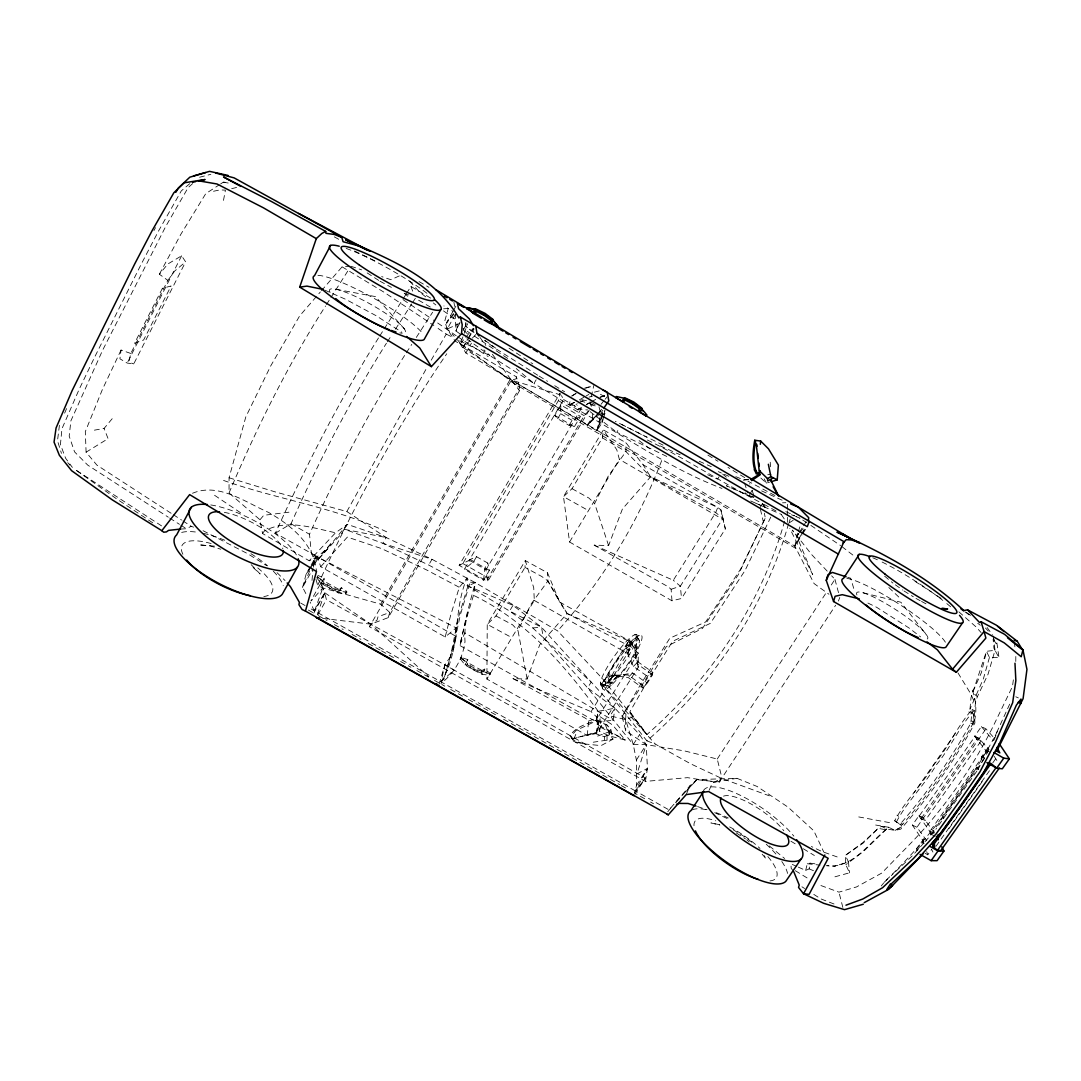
<?xml version="1.0" encoding="UTF-8"?>
<svg xmlns="http://www.w3.org/2000/svg" width="1081" height="1081" viewBox="0 0 1081 1081"><rect width="100%" height="100%" fill="white"/><g stroke="black" fill="none" stroke-linecap="round" stroke-linejoin="round"><path stroke-width="0.75" stroke-dasharray="5 3.75" d="M784.617 521.245C761.119 604.022 711.514 677.976 647.006 734.472L602.901 679.138L557.661 630.899L475.343 582.659L431.995 559.296L386.201 537.541L347.352 524.38C335.88 537.311 325.705 554.121 309.22 560.796L262.548 533.514L259.981 519.785L229.05 492.936L229.064 477.788L245.792 416.955L270.75 365.864L299.667 315.882L320.341 291.992M638.263 667.193L635.871 658.261L635.912 645.452L633.007 642.857L559.607 602.049L547.905 580.97L541.689 576.457L524.988 567.39L525.312 560.593L547.527 572.795L559.607 602.049L567.12 613.522L631.439 647.154L638.236 653.248L638.263 667.193L596.577 733.404L587.307 735.566L486.896 679.044L487.247 624.332L525.312 560.593L533.73 587.753L534.298 600.441L486.896 679.044M652.654 672.274L652.573 674.814L647.195 683.327L632.615 672.95L617.319 675.774L614.143 675.476L604.549 684.827L601.32 684.624L608.238 674.841L628.129 677.49L642.763 687.908L642.776 685.422L648.181 676.868L652.654 672.274L637.952 661.869L634.574 648.789L638.398 639.02L636.074 636.655L625.899 646.6L628.25 652.951L627.48 653.627L633.452 666.409L648.181 676.868M465.803 322.327L465.749 326.719L473.856 332.651M465.979 323.435L465.952 326.367L474.059 332.299M460.02 333.921L455.952 330.975L455.263 314.314M557.661 418.739L560.647 413.685L560.836 404.983L580.483 416.401L574.349 426.779L569.119 425.401L557.661 418.739L554.729 415.388L560.836 404.983M644.695 798.751L634.439 792.981L636.574 785.319L636.385 760.038L633.25 744.525L625.629 719.527L626.291 708.987L639.925 685.516L669.815 638.222L705.677 621.926L740.809 568.782L765.307 517.988L764.362 513.164M894.69 820.763L899.649 824.046L901 823.154C927.633 792.454 951.199 758.74 970.792 723.135L972.211 709.447L974.116 710.487L972.643 724.148C952.996 759.821 929.363 793.589 902.676 824.344L901.324 825.235L894.69 820.763C905.338 800.535 922.769 784.09 934.322 764.145C948.456 747.106 957.685 725.702 972.211 709.447M596.577 733.404L597.631 717.906L638.236 653.248L635.912 645.452M322.908 618.386L370.864 624.169L388.255 617.616L519.515 390.7L519.758 387.593L516.353 376.81L455.06 341.055L447.196 329.029L444.764 321.165L448.223 308.477L443.913 305.937M587.307 735.566L588.523 721.068L585.726 718.392L513.056 678.625L527.123 679.03L539.757 644.708L567.12 613.522L547.905 580.97L547.527 572.795M312.017 580.416L313.004 568.755L302.626 587.294L307.153 596.158M313.26 565.674L314.193 554.904L275.371 533.163C305.991 465.965 339.542 399.929 378.863 337.367M834.924 876.813L849.49 872.813L845.828 864.692L845.301 855.422L862.868 842.558L878.191 828.343L881.583 826.37L886.65 828.938L895.014 830.424L900.743 829.141C929.282 796.738 954.334 760.943 974.913 722.986L974.535 716.46L969.995 709.177L971.022 697.623L986.467 651.303L995.006 650.316L998.979 657.653L989.439 657.451L986.467 651.303L981.413 672.571L972.643 692.299L977.332 696.745L975.427 702.866L973.549 724.311C977.319 712.474 976.386 698.704 971.103 687.408M434.494 680.395L440.372 683.678L444.453 677.017L450.264 656.978L444.845 664.869L441.197 681.516C461.209 650.789 452.453 611.049 467.033 578.051L470.181 582.119L475.343 582.659L473.478 595.32L465.438 622.088L459.83 645.506L596.05 721.662L598.252 711.312C564.539 665.045 525.974 620.629 473.478 595.32M516.353 376.81L516.164 378.863L511.421 380.12L369.459 626.75L645.411 781.401L687.543 777.658L718.838 782.658L835.654 605.252M483.545 580.213L484.95 567.89L487.788 563.093L476.545 556.688L470.127 559.472L464.357 569.295L483.545 580.213L489.355 570.417L487.788 563.093M585.875 509.137L563.498 496.652L572.038 488.693L602.414 437.886L603.36 429.9L625.913 442.697L643.073 464.735L650.6 476.802L715.676 512.597L722.986 518.312L725.351 528.893L681.53 598.482L671.977 600.779L569.552 542.013L563.498 496.652L603.36 429.9L616.765 449.75L619.386 459.371L723.027 519.529L725.351 528.893M59.414 425.306L57.496 440.764L61.455 453.371M458.074 618.589L456.114 627.885L456.223 636.493L450.588 655.91L458.074 618.589L467.924 585.956L475.343 582.659C470.167 601.833 463.708 621.318 465.006 641.438C462.884 658.478 454.479 673.058 440.886 683.516M130.787 353.46L121.058 350.041L119.923 358.811L127.193 363.067L133.747 363.892L185.635 261.859L181.622 255.792L167.893 263.967L159.366 274.223L167.852 280.398L130.787 353.46L129.193 360.73L130.166 362.635L133.747 363.892M1013.356 679.841L1012.478 686.516L992.48 727.689C971.805 768.74 944.47 807.966 912.783 841.153L881.704 873.11L856.53 886.933L838.951 892.149L817.506 884.299M1015.775 661.477L1015.829 654.883M588.226 411.185L584.186 415.672L488.099 577.876L487.612 581.551L459.168 565.377L560.093 393.092L558.364 400.646L462.871 563.525L459.168 565.377L469.208 560.269L563.579 399.511L561.485 395.66M645.411 781.401L647.451 768.402L646.235 744.647L639.587 734.594L614.913 708.19L598.252 711.312L596.036 721.649L613.184 720.392L614.913 708.19L541.5 627.223L512.975 605.374L467.924 585.956L428.671 565.025L382.904 543.324L344.082 529.068M981.251 759.348L981.71 756.524L988.75 746.539L988.331 749.282L981.251 759.348L984.048 760.956M798.305 867.124L805.669 870.421L809.142 868.867L810.142 863.165L817.817 864.192M308.382 610.049L313.774 613.116L322.814 587.942L317.733 577.308M452.98 651.884L456.223 636.493L314.193 554.904M455.06 639.466L460.384 614.684L470.181 582.119M467.37 612.373L459.83 645.506L464.762 632.777L613.184 720.392M598.05 724.797L599.941 716.608L612.589 725L625.291 740.066L608.698 735.742L599.442 731.161L598.05 724.797L625.291 740.066L600.441 727.202L599.941 716.608M603.536 416.415L602.09 422.712L596.847 430.751L465.884 352.987L457.682 339.893L463.168 347.569L511.421 380.12L794.792 546.054L814.074 583.564L828.951 594.253M603.901 414.847L605.725 406.983M591.185 396.768L593.834 385.444M628.25 652.951L630.507 643.317L629.601 639.357L601.32 684.624M600.117 417.144L596.847 430.751L604.347 410.929M805.669 870.421L807.291 863.746L810.142 863.165M313.382 567.187L316.057 556.256L456.114 627.885L445.21 636.966L320.719 566.741L317.53 557.228L311.396 553.702L309.504 534.271C337.286 472.167 368.932 411.672 405.402 354.203M445.21 636.966L450.709 615.075L459.317 587.321L467.033 578.051L467.924 585.956L509.57 611.035L541.5 627.223L543.392 637.844L587.605 687.854L633.25 744.525L646.235 744.647L684.449 750.903L717.243 759.024L721.662 776.915L718.838 782.658M599.442 731.161L600.441 727.202M223.483 200.404L225.429 190.134L220.011 189.905L212.768 191.405M923.66 838.951L922.769 842.342L915.918 852.058L916.864 848.599L923.66 838.951L926.39 840.505M596.996 720.149L607.184 725.148L610.873 729.378L612.941 739.228L601.077 745.62L583.105 743.809L574.065 741.647L570.011 735.81C575.687 726.554 587.524 723.554 596.996 720.149L598.901 724.175L596.861 731.702L594.388 733.215L573.214 738.634L596.523 732.188L598.455 725.054L596.658 721.23L595.509 721.284L575.97 730.499L571.187 736.053L572.579 738.472M608.698 735.742L609.63 732.445M989.439 657.451L983.426 678.665L969.995 709.177M388.255 617.616L389.755 612.441L452.885 501.949L519.758 387.593L460.425 343.717L467.762 323.611M444.453 677.017L456.223 636.493M993.358 636.114L995.006 650.316L988.034 674.274L977.332 696.745M627.48 653.627L630.507 643.317L627.926 640.952M439.156 684.151L444.845 664.869L454.155 670.098L441.197 681.516M603.049 419.59L602.09 422.712L601.644 419.577M603.522 418.023L605.441 411.78M600.644 418.59L596.847 430.751L604.184 410.78M601.131 417.063L603.022 410.983M626.291 708.987L622.115 716.554L625.723 730.878L646.235 744.647L636.966 773.901L647.451 768.402L635.331 790.887L669.031 809.912L689.975 785.711L696.907 779.631L736.891 778.293L757.105 786.468L788.076 807.169L813.858 830.87L823.79 852.031M569.984 401.794L569.011 404.767C620.008 432.886 667.207 467.573 721.986 488.436M797.819 533.149L794.792 546.054L801.926 534.973M798.332 531.609L800.359 525.434M317.355 614.481L324.786 592.78L320.895 583.01L310.99 600.604M617.873 675.422L610.819 683.043L607.063 683.03L609.346 676.557L608.238 674.841M788.59 523.636C764.645 608.427 713.028 683.287 646.911 740.877L599.969 681.895L655.127 744.012L690.61 763.794L721.54 778.361L769.321 795.819M789.144 522.082L790.252 518.961M457.209 327.557L455.952 330.975L459.979 322.611L457.209 327.557L456.939 320.179M671.977 600.779L671.125 589.267L668.126 586.74L594.199 545.148L608.603 545.581L622.426 508.962L650.6 476.802L717.757 507.448L720.878 509.881L722.986 518.312L680.354 586.186L681.53 598.482M838.424 601.05L839.788 597.455M896.419 821.979C906.878 801.616 924.539 785.238 936.051 765.226C950.28 748.228 959.388 726.567 974.116 710.487M575.795 734.364L573.484 740.039L574.065 741.647M622.115 716.554L666.369 646.587L702.515 628.385L738.337 574.673L765.307 517.988M607.063 683.03L608.671 681.827C616.548 666.153 626.142 650.857 636.79 636.912M686.205 794.603L689.975 785.711M652.573 674.814L637.952 664.45L634.223 648.816L638.398 639.02L636.074 636.655M64.63 413.145L66.576 408.591M481.113 672.328L481.91 670.49L484.842 669.044L490.544 673.801L489.112 675.112L482.085 674.382L473.37 669.882L465.019 664.923L460.682 659.329L460.965 657.397L467.816 659.599L467.262 664.639L473.91 668.963L481.113 672.328L483.707 671.652L490.544 673.801M709.217 790.157L712.23 783.212L721.203 778.577M661.694 460.56C637.682 523.218 602.455 580.943 557.661 630.899M993.966 740.147L997.25 732.648M229.05 492.936C256.494 428.346 287.695 365.135 325.557 305.977M1009.681 704.163L995.155 735.877L998.858 728.324M275.371 533.163L291.019 523.812C318.638 461.546 350.122 400.875 386.43 343.218M369.459 626.75L370.864 624.169L376.931 620.291L378.012 616.792L389.755 612.441L380.769 604.198L322.814 587.942L317.679 585.375C354.203 504.786 396.957 426.941 446.75 353.771M770.78 517.11L745.066 570.457L710.339 623.359L672.558 641.357L645.668 684.422L629.926 711.703L632.966 716.892L647.006 734.472L629.926 711.703M121.058 350.041L102.465 389.322L85.318 431.616L86.088 452.182L96.912 465.127L171.92 513.786M527.123 679.03L517.988 630.561L531.082 604.103L547.905 580.97M608.603 545.581L594.631 503.543L608.292 476.045L625.967 451.615L625.913 442.697M181.622 255.792L127.193 363.067M625.899 646.6L629.601 639.357M159.366 274.223L180.716 234.509L205.768 193.634L219.24 184.851M321.003 583.321L324.192 578.173L318.057 575.497L317.557 576.443C325.3 584.497 335.299 590.172 346.271 592.374L345.407 593.658L338.272 592.901L321.003 583.321L316.638 577.686M322.692 580.997L324.192 578.173L324.489 581.429L323.314 583.064L337.326 590.834L339.785 590.064L341.407 587.726L346.785 591.429L346.42 593.334M153.921 230.645L155.502 227.672M338.272 592.901L339.785 590.064L346.933 592.388M339.907 590.537L341.407 587.726L337.326 590.834M345.407 593.658L345.906 592.712M346.271 592.374L346.785 591.429M313.774 613.116L324.786 592.78L322.814 587.942L311.22 600.887M475.829 334.542L463.168 347.569L467.141 340.231M467.924 338.758L473.478 328.489M229.064 477.788L275.128 491.882L346.852 511.529L427.036 367.405M977.765 769.807L990.115 747.214M310.301 566.552L306.193 573.903L302.626 587.294L316.057 556.256L311.125 565.079M452.817 311.639L446.656 322.665L447.196 329.029L454.182 336.272M453.588 310.261L455.898 306.126M455.317 314.503L447.196 329.029L459.06 323.665M341.501 533.663L347.352 524.38L335.569 532.757L309.22 560.796M463.168 330.137L467.1 323.165M317.855 614.832L326.394 599.725L324.786 592.78L314.206 610.711L308.815 607.657M465.884 352.987L471.438 343.177M801.062 534.96L794.792 546.054L805.034 528.636M801.845 533.568L804.98 528.028M346.852 511.529L386.201 537.541L382.904 543.324L431.995 559.296L428.671 565.025M994.452 737.377C965.09 789.995 929.092 839.275 885.38 880.961L881.204 885.961M509.719 380.188L380.769 604.198M431.211 360.162L446.237 334.11L435.224 326.448M536.135 379.809L534.014 383.485L569.011 404.767L574.349 405.443L577.281 403.781M460.682 659.329L460.965 657.397M460.425 658.315L461.871 657.018M760.038 507.665L762.456 503.503C723.257 483.423 686.327 459.06 646.789 439.724M463.168 347.569L467.37 340.407M468.208 338.975L474.1 328.948M489.99 674.706L489.72 673.679C481.207 671.639 472.667 668.409 466.208 662.342L467.816 659.599L465.019 664.923M476.545 556.688L473.721 561.498L464.357 569.295M569.119 425.401L572.106 420.347L580.483 416.401M589.24 410.064L487.612 581.551L485.964 569.809L580.727 409.496L587.821 409.969M483.221 671.774L484.842 669.044L482.085 674.382M489.72 673.679L490.261 672.774M489.112 675.112L489.666 674.193M509.3 636.25L487.247 624.332L495.976 615.913L524.988 567.39M512.975 605.374L509.57 611.035L532.757 627.926L591.145 682.165L587.605 687.854L614.913 708.19L610.035 715.933L625.629 719.527L632.966 716.892M666.774 456.439L616.792 432.278L618.967 428.657M569.552 542.013L619.386 459.371M719.095 476.694L717.568 479.14L705.258 473.64M588.523 721.068L597.631 717.906L591.064 711.649L631.439 647.154L633.007 642.857L567.12 613.522M594.199 545.148L673.301 580.281L715.676 512.597L717.757 507.448L643.073 464.735M379.755 335.948L383.323 330.286M384.214 328.881L402.024 300.586M402.916 299.18L405.578 294.924M406.47 293.519L410.929 286.438L431.008 298.315M752.241 490.234L748.728 495.828L744.998 492.72M326.462 304.558L330.083 298.883M330.975 297.464L349.041 269.074M633.25 744.525L639.587 734.594M636.385 760.038L646.235 744.647M387.336 341.812L391.849 334.799M395.47 329.178L411.726 303.923M412.631 302.518L415.347 298.302L430.346 307.058M594.388 733.215L604.482 736.796L607.036 735.323L610.873 729.378M636.574 785.319L647.451 768.402M798.508 533.595L796.805 536.244L812.723 574.727L789.792 528.393M799.359 532.271L802.764 526.974M803.615 525.65L806.169 521.677M634.858 794.359L645.371 778.036L449.534 667.504L326.394 599.725M802.818 533.595L806.385 528.055M406.307 352.811L411.753 344.42M416.293 337.421L432.63 312.233M717.243 759.024L826.668 592.023M831.262 584.997L834.951 579.389L831.627 575.835M601.198 412.618L602.833 410.212M310.923 566.957L306.193 573.903L311.369 567.241M311.869 565.566L317.53 557.228L313.436 564.579L341.515 533.649M667.747 811.79L672.625 805.683M600.036 413.658L587.213 425.144L592.672 417.225L592.347 414.158M976.846 771.145L935.876 829.222M955.239 733.54L913.999 792.765M262.548 533.514L264.21 531.149C286.411 518.637 312.45 527.866 335.569 532.757M924.025 843.748L922.958 840.599L912.364 825.127L918.891 815.804L923.471 817.952L934.416 832.735M987.899 753.16L974.63 736.215L981.386 726.581L985.967 728.864L994.804 738.742M974.63 736.215L979.21 738.485L981.143 740.85L925.201 820.506L921.093 818.601L919.215 816.06L974.967 736.472L979.075 738.499L989.047 749.714M921.093 818.601L977.021 738.809L974.967 736.472M926.782 840.815L916.945 827.262L985.967 728.864M935.106 836.437L931.119 834.154L930.025 831.221L986.899 750.484L990.912 752.822M931.119 834.154L985.359 757.227M925.052 853.233L927.782 854.774L931.673 849.261M992.777 762.862L997.182 756.632M936.038 846.22L990.399 769.415M948.956 828.587L984.291 778.658M167.852 280.398L174.771 270.939L185.635 261.859M634.439 792.981L645.371 778.036L635.331 790.887L314.206 610.711L310.166 602.063M453.588 313.571L446.656 322.665L454.236 313.774M112.194 418.725L104.087 428.441L91.426 430.684M601.022 404.308L604.09 400.538M605.117 399.281L607.157 396.781M798.859 533.73L796.805 536.244L792.184 530.068M799.886 532.487L804.007 527.474M460.425 343.717L464.681 338.583M465.749 337.299L473.208 328.3M330.867 543.567L313.436 564.579L328.273 548.189M259.981 519.785L263.723 515.313L289.032 512.178M321.435 290.721L342.109 266.831L349.393 266.331M923.877 842.937L912.85 855.301L891.271 875.624M924.971 841.707L934.903 830.586M320.719 566.741L347.379 537.068L381.444 548.553L426.59 569.93L459.317 587.321M596.158 415.969L587.213 425.144L598.334 413.01M599.442 411.793L601.671 409.375M675.72 802.643L681.287 796.589M685.746 791.751L696.907 779.631L716.757 781.833L736.891 778.293M675.936 802.129L696.907 779.631M587.213 425.144L596.266 415.496M597.388 414.293L601.914 409.469M642.763 687.908L647.195 683.327M895.014 830.424L902.149 826.533L895.014 830.424L888.798 827.303C869.8 841.369 853.382 869.192 826.343 865.719M597.266 414.82L602.86 409.091M642.776 685.422L628.075 674.949L613.981 675.193L604.549 684.827L601.171 683.787M632.615 672.95L628.129 677.49L628.075 674.949M633.452 666.409L637.952 661.869L637.952 664.45M886.65 828.938L863.246 851.693L845.828 864.692M884.082 882.393L890.082 876.745M192.661 183.567L188.04 187.783L165.609 226.672L102.56 350.352L70.9 420.806L69.184 436.102L74.575 451.912L87.75 465.127L168.271 517.177M189.77 183.675L181.297 190.891L158.664 230.753L141.462 263.71L94.642 357.135L79.183 389.282L61.955 428.738L60.428 444.467L65.644 458.29L72.373 467.397M220.578 183.973L223.267 182.203L227.267 182.284M788.968 523.001L793.184 520.299M571.944 395.822L576.105 393.295M571.741 396.159L575.903 393.646M581.281 407.496L577.43 409.794L574.349 405.443M579.443 399.808L584.821 396.727M586.159 395.957L588.848 394.416M578.754 402.943L584.618 399.605M586.388 404.456L589.104 402.916M586.199 404.794L590.253 402.483M591.618 401.713L595.672 399.416M86.088 452.182L108.086 438.656L104.087 428.441M180.581 529.055L186.418 528.758L191.188 526.285L194.161 527.393M192.499 493.274C218.659 482.194 245.36 502.327 268.574 512.421C291.1 525.271 313.895 543.905 316.49 571.511M399.308 275.912L390.917 279.709L381.661 276.601M574.173 402.483L569.011 404.767L574.633 402.483M581.74 408.091L577.43 409.794L577.092 405.564M597.631 736.107L608.157 732.161L612.941 739.228L593.253 742.215M671.125 589.267L680.354 586.186L673.301 580.281M600.104 397.065L604.644 395.66M599.901 397.416L605.955 395.551M760.821 478.032L766.456 483.139L769.537 482.207M584.443 388.255L592.266 385.917M585.794 388.133L592.064 386.268M884.893 829.613L878.191 828.343L863.151 843.112L845.301 855.422L848.463 861.773L834.221 866.422L834.991 866.367L827.127 865.395M199.593 177.23L210.863 174.298M594.401 392.146L603.009 389.957M589.023 397.105L592.293 396.308M231.685 188.648L236.374 187.526L234.577 184.892M767.78 474.708L771.01 474.329M743.255 480.18L748.066 479.667L727.986 467.397M609.346 676.557L617.319 675.774L610.819 683.043L608.671 681.827M532.757 627.926L541.5 627.223M443.629 308.801L448.223 308.477L453.304 311.504M782.522 502.814L785.86 502.692M595.415 720.203L607.184 725.148L609.954 733.621M214.579 546.162L198.972 544.838L210.133 545.905L220.781 549.229M875.664 825.033L888.798 827.303L881.583 826.37M807.291 863.746L820.02 865.138M571.511 738.431L573.997 738.634M634.709 634.804L639.412 635.52M603.293 685.043L607.927 685.8M223.267 182.203L229.402 183.216M754.308 496.814L748.728 495.828L747.147 491.031M858.746 816.939L889.879 822.695M336.164 289.316L375.526 296.626L404.483 329.002M344.569 529.352L386.201 537.541M581.646 399.619L588.659 401.281M719.649 824.708L710.92 822.925L719.838 825.1M590.375 404.699L596.117 406.105M863.246 592.807L900.905 602.252L927.106 635.709M560.89 394.984L511.421 380.12L491.747 353.406M580.038 400.74L594.401 405.064M223.551 480.437C277.844 499.611 335.826 507.435 388.025 532.474M847.653 577.281L850.706 578.254L854.53 591.077M697.569 806.588L707.069 809.71M350.852 266.237L361.635 269.858M404.389 293.491L408.672 294.924M338.799 592.253L329.773 588.267L321.57 582.686M482.342 673.585L473.383 669.639L465.316 664.139M837.18 856.936L821.709 851.423L811.358 846.504M203.079 530.717L247.617 553.661L266.561 565.579M646.911 740.877L655.127 744.012M834.019 904L820.776 898.852L812.696 893.69M583.105 743.809L573.484 740.039L570.011 735.81M791.427 514.718L794.292 515.894M795.724 516.488L800.021 518.258L795.967 516.272M735.823 476.653L743.471 479.829L748.268 479.315L749.903 484.085M513.056 678.625L591.064 711.649M809.142 868.867L813.466 870.691M753.781 497.692L726.324 485.734L753.565 497.882M785.806 511.637L794.616 515.61M750.687 500.976L765.78 507.584L762.456 503.503L763.091 506.719M324.57 290.046L345.812 299.383L376.039 315.666L401.848 332.259M755.66 503.178L781.685 514.556M1015.802 696.786L1018.383 697.921M660.248 445.94L680.125 454.736M718.325 471.654L721.392 473.005M724.351 474.316L728.797 476.289M663.099 445.129L615.305 421.32M699.218 461.276L711.257 466.654M796.832 866.462L790.941 863.827L791.17 868.178L793.792 871.759M761.632 490.896L782.955 500.571M919.215 816.06L923.323 817.979L925.201 820.506M912.364 825.127L916.945 827.262M338.475 589.186L324.489 581.429M481.91 670.49L468.1 662.815M733.067 829.695L746.985 838.221L754.2 844.356M714.703 812.642L729.148 819.479M354.541 250.981L376.647 261.683M867.908 603.049L876.502 607.211L908.972 627.939L920.607 636.898M774.955 495.517L747.89 481.14M446.237 334.11L453.75 337.812M459.776 340.772L489.869 355.595L534.014 383.485L516.245 368.58M977.021 738.809L981.143 740.85M621.332 424.279L646.668 437.197M495.976 615.913L512.597 624.804L517.988 630.561M916.012 598.455L920.174 600.685M921.566 601.441L927.12 604.428M380.012 281.222L391.39 287.397M968.806 711.974L970.63 712.96M763.862 504.273L776.442 511.151M971.603 720.919L973.454 721.932M970.792 723.135L972.643 724.148M600.441 394.308L604.603 396.605M334.313 236.861L340.15 240.09M572.038 488.693L588.888 498.044L594.631 503.543M318.192 615.575L327.03 620.494M334.38 624.602L343.218 629.52M352.055 634.439L360.878 639.371M368.243 643.465L380.026 650.032M381.498 650.857L394.741 658.234M400.632 661.518L410.929 667.261M416.82 670.544L428.603 677.111M602.414 437.886L625.967 451.615L650.6 476.802M441.845 684.503L444.791 686.165M450.669 689.475L462.425 696.096M468.316 699.407L497.719 715.973M503.597 719.284L619.737 784.698M621.21 785.522L625.615 788.008M650.559 802.048L653.492 803.696M291.019 523.812L309.504 534.271M600.752 413.05L603.657 414.712M462.871 563.525L488.099 577.876M300.721 603.063L307.463 606.887M470.127 559.472L489.355 570.417M469.208 560.269L485.964 569.809M534.298 600.441L635.871 658.261M981.71 756.524L984.48 758.105M930.025 831.221L933.984 833.505M419.036 281.573L428.941 287.316M563.579 399.511L580.727 409.496M558.364 400.646L584.186 415.672M560.647 413.685L572.106 420.347M554.729 415.388L574.349 426.779M591.334 402.348L595.158 404.578M795.643 548.297L591.807 429.589L510.732 381.471L511.421 380.12L519.515 390.7M342.109 266.831L384.025 292.208L433.846 325.489M790.914 841.207L797.805 845.41M803.332 848.774L814.371 855.49M707.92 455.128L717.946 461.263M795.332 870.718L809.183 879.204M539.081 376.107L547.608 381.336M554.702 385.701L564.647 391.795M903.959 590.929L913.323 596.78M378.688 280.384L365.473 271.817M537.676 375.215L495.476 348.487L484.666 340.569M507.638 358.433L463.073 328.489M801.926 886.798L804.629 888.514M169.676 518.069L179.446 524.312M180.838 525.204L186.418 528.758M161.555 525.879L75.035 469.505L117.356 499.395L155.245 524.474M173.298 514.678L181.554 520.029M182.932 520.92L191.188 526.285M914.999 581.308L942.213 599.063M456.196 335.745L433.427 320.057M457.587 336.65L488.193 356.595M736.431 833.032L745.444 838.897M802.724 520.042L809.507 524.515M810.872 525.407L840.613 545.608M509.043 348.19L532.784 363.851M403.294 299.815L432.089 319.125M214.579 495.287L240.698 512.84M277.06 572.687L285.033 580.538M324.786 592.78L370.864 624.169L428.819 676.787M461.222 658.41L466.627 662.167L467.262 664.639M317.138 576.741L322.503 580.483L323.314 583.064M896.973 815.155L898.622 816.317M901 823.154L902.676 824.344M899.649 824.046L901.324 825.235M895.365 584.821L902.73 590.064M966.509 612.427L970.562 615.346M443.507 310.882L455.169 319.273M466.803 338.853L489.869 355.595L483.923 349.839M484.869 340.231L495.679 348.15M965.049 611.9L971.86 616.886M769.348 845.964L784.63 858.503M977.724 623.291L980.291 625.223M639.141 440.643L649.843 448.872L648.83 445.818M841.95 546.635L855.274 556.918M590.104 411.658L616.792 432.278M425.671 296.843L419.32 291.762L407.996 279.33M433.305 302.923L435.846 304.964M884.623 576.159L892.906 583.078M722.635 474.046L726.351 477.153M746.728 839.734L749.241 841.883M404.186 293.167L407.767 296.248M958.901 611.86L975.927 626.804L981.102 632.561M461.33 657.937L466.208 662.342M251.197 564.674L260.143 573.984L250.724 565.295M888.839 587.524L901 599.158M463.708 330.246L468.465 334.853M985.453 628.02L988.291 631.007M827.195 571.119L811.669 554.594L792.589 530.298M67.779 462.682L69.914 465.141M981.386 726.581L993.398 740.607M762.173 854.22L766.28 859.017L764.199 855.625M479.937 337.367L485.842 345.38M987.088 627.466L992.453 634.885M918.891 815.804L929.619 831.154L931.268 835.816M993.574 639.776L996.277 643.708L993.655 638.939M781.495 514.759L784.968 519.988M994.142 756.241L997.763 761.835M978.602 769.523L976.981 766.915L942.308 816.114L943.781 818.885M762.456 503.503L764.956 507.584M957.982 672.923L970.819 693.934L974.184 701.542M630.669 642.452L634.223 648.816M637.236 636.439A30.849 5.797 -54.8 0 1 609.725 680.071A30.849 5.797 -54.8 0 1 609.508 663.491A30.849 5.797 -54.8 0 1 637.236 636.439L639.479 640.601A28.674 5.31 -54.8 0 1 613.9 681.125A28.674 5.31 -54.8 0 1 613.778 665.842A28.674 5.31 -54.8 0 1 639.479 640.601M995.006 650.316L993.952 648.33L993.128 639.263M764.186 478.829L766.456 483.139M600.441 683.895L602.671 688.151M931.538 849.234L932.93 852.098M410.929 286.438L413.131 292.37M605.522 725.027L608.157 732.161M752.106 490.45L753.754 495.233M926.701 851.625L927.782 854.774M744.525 483.031L746.62 489.436M842.842 907.432L838.951 892.149M315.976 579.335L317.679 585.375M598.982 406.821L600.306 411.685M834.951 579.389L838.586 592.942M590.064 401.605L591.28 406.415M760.416 509.3L763.47 522.42M720.878 509.881L723.027 519.529M453.858 301.734L454.588 306.369M996.898 642.898L998.979 657.653M1014.302 641.844L1015.073 648.357M848.463 861.773L849.49 872.813M770.226 462.222L770.523 466.762M604.482 736.796L604.563 739.863M625.629 719.527L625.723 730.878M787.536 504.273L787.536 509.178M787.549 510.813L787.549 515.718M787.563 517.353L787.563 523.907M607.036 735.323L607.049 740.769M692.259 809.872A59.428 19.417 35 0 1 706.582 809.777M716.244 812.696A59.428 19.417 35 0 1 728.256 817.993M766.253 844.234A59.428 19.417 35 0 1 777.023 855.301M781.82 861.516A59.428 19.417 35 0 1 787.536 873.434M703.515 790.495A59.671 18.566 34.8 0 1 742.296 796.278A59.671 18.566 34.8 0 1 793.859 836.14M767.848 856.571A49.496 16.283 35 0 1 767.551 880.974M694.002 825.722A49.496 16.283 35 0 1 715.771 820.817M729.648 826.924A49.496 16.283 35 0 1 759.997 848.436M723.513 796.143A40.673 12.567 34.8 0 1 752.619 804.886A40.673 12.567 34.8 0 1 783.82 830.789M181.676 532.433A60.887 20.85 27.4 0 1 197.999 532.338M203.377 533.365A60.887 20.85 27.4 0 1 227.74 541.5M250.9 553.675A60.887 20.85 27.4 0 1 267.615 565.849M273.331 571.2A60.887 20.85 27.4 0 1 283.222 585.699M210.781 504.949A61.185 19.823 27.6 0 1 297.721 557.526M257.751 567.903A50.699 17.485 27.3 0 1 263.832 596.523M182.892 554.256A50.699 17.485 27.3 0 1 211.484 543.648M224.335 512.367A41.7 13.418 27.6 0 1 282.938 549.053M872.772 557.782A62.333 9.067 32.7 0 1 880.475 561.242M882.11 562.039A62.333 9.067 32.7 0 1 937.673 596.482M938.862 597.388A62.333 9.067 32.7 0 1 945.537 602.563M946.794 603.576A62.333 9.067 32.7 0 1 951.402 607.468M846.842 578.389A62.063 10.08 32.9 0 1 900.027 604.711A62.063 10.08 32.9 0 1 945.416 642.263M856.949 594.982A42.254 6.959 32.9 0 1 892.771 607.779A42.254 6.959 32.9 0 1 927.241 639.006M317.922 275.331A63.698 10.796 29.3 0 1 373.823 298.248A63.698 10.796 29.3 0 1 423.103 334.164M346.177 248.427A64.036 9.553 29.5 0 1 352.784 250.968M354.514 251.684A64.036 9.553 29.5 0 1 428.144 294.194M330.11 292.424A43.375 7.445 29.3 0 1 374.445 306.409A43.375 7.445 29.3 0 1 399.821 332.894M162.407 288.316L134.571 343.231L143.624 340.002L171.068 285.992L162.407 288.316M612.522 684.016A33.079 6.121 -54.8 0 0 642.073 637.25A33.079 6.121 -54.8 0 0 612.481 666.274A33.079 6.121 -54.8 0 0 612.522 684.016"/><path stroke-width="1.5" d="M771.064 481.734L777.225 479.856L778.374 465.06L768.469 448.818L760.686 441.062L754.741 440.251C752.808 450.939 751.525 463.871 756.308 473.937L759.457 473.424L760.011 470.573M759.457 473.424L756.443 445.913L754.741 440.251M359.433 246.117L343.069 241.712L341.772 237.347L334.34 234.455L325.976 233.334L325.678 231.402L321.814 233.469L316.301 238.631L299.694 287.127L431.373 366.621L461.546 333.664L462.209 324.611L460.33 316.936L458.844 317.882C435.062 276.385 387.282 258.373 345.717 239.874L366.837 249.941M760.321 444.305L760.686 441.062M808.318 520.88L808.737 517.704L798.318 507.111L435.94 289.735M981.048 621.71L1004.614 634.344L1022.937 649.789L1021.221 656.762L1004.317 642.911L984.075 631.561L981.048 621.71L979.548 622.521L967.59 609.873L963.806 610.481C927.16 576.457 882.299 552.513 836.964 532.122L850.139 538.243L798.318 507.111L790.616 503.922M956.32 672.274L952.564 669.22L984.075 631.561L985.886 638.087L956.32 672.274L833.573 601.522L826.262 580.375L827.289 576.376M793.792 871.759L799.237 885.082L798.535 887.42L803.521 893.73L809.101 894.352L828.181 858.328L708.609 791.535L686.205 794.603L668.328 814.777L305.45 611.076L316.49 571.511L189.634 494.612L161.853 530.69L112.356 499.922L71.589 470.681L59.347 455.263L54.05 442.115L56.063 427.981L72.197 390.457L134.828 263.71L152.218 230.483L173.825 192.796L184.108 182.824L205.079 179.527L198.809 180.905M833.573 601.522L835.1 596.266L842.275 594.685L859.314 598.874M755.524 441.21C753.781 451.304 752.471 463.533 756.997 473.032L759.984 472.532M809.291 521.38L807.277 526.663L603.982 407.942L476.978 333.367L475.789 326.084L460.33 316.936M826.262 580.375L843.977 541.676L475.789 326.084M191.378 507.192L176.635 534.919A60.887 20.85 27.4 0 0 214.065 580.808A60.887 20.85 27.4 0 0 282.303 594.212L297.478 566.957M330.624 245.401L314.476 275.763A63.698 10.796 29.3 0 0 358.703 314.463A63.698 10.796 29.3 0 0 424.144 339.475L440.751 309.639M824.844 854.963L803.521 893.73L823.654 903.297L844.531 909.648L863.3 904.229M990.02 762.835C972.035 790.779 953.307 818.628 931.727 843.95M996.641 751.241L1023.085 698.691L1026.95 669.355L1022.937 649.789M175.838 192.296L178.284 188.053L189.837 177.176L205.66 172.568M467.505 309.274L467.492 307.734L475.167 309.342L484.639 314.247M466.83 308.828L468.019 308.017M475.167 309.342C467.614 317.517 482.964 308.207 473.208 312.639L467.357 309.112M492.868 320.138C489.571 330.962 490.923 312.882 490.909 323.422L497.463 327.516L498.125 326.421L492.868 320.138L484.491 314.058M496.828 327.084L497.476 325.989M493.031 320.395L497.557 326.124L497.463 327.516M624.359 398.281L616.454 396.524L615.805 397.605L622.386 401.537C631.615 396.578 616.305 406.199 624.359 398.281C632.898 402.186 641.384 407.064 646.681 414.969L646.033 416.05M616.481 397.984L617.129 396.903M843.977 541.676L843.18 542.973L846.234 539.649L851.247 539.946L859.192 542.284M641.817 408.942C638.087 419.36 639.209 401.524 639.844 412.185L645.56 415.726L646.208 414.645M703.758 791.17L691.056 810.52A59.428 19.417 35 0 0 722.108 858.922A59.428 19.417 35 0 0 785.765 881.393L801.007 859.111M859.26 554.35L843.45 578.443A62.063 10.08 32.9 0 0 883.326 617.873A62.063 10.08 32.9 0 0 945.861 647.222L962.495 622.886M603.982 407.942L608.806 400.835L607.225 392.2L603.009 389.957M936.443 837.207L938.376 834.464M932.606 846.112L991.007 763.524L996.074 767.659L937.443 850.396L932.606 846.112L934.903 846.193M920.08 854.395L931.146 860.652L938.011 850.963L943.943 851.031L941.808 846.801M996.668 768.186L1003.776 758.159L1009.37 758.848L1002.303 768.807L996.668 768.186L986.858 762.564M999.33 768.051L940.875 850.49L937.443 850.396M943.943 851.031L937.105 860.665L931.146 860.652M923.133 853.936L888.866 889.231L864.219 902.649M751.619 480.626L760.321 474.654M750.538 479.572L759.821 474.073M773.388 477.761L767.713 481.018L767.524 478.626L770.902 476.626L777.225 479.856M827.627 575.051L832.411 572.417L846.126 576.795M845.964 905.202L862.854 898.987L882.582 887.717L913.256 858.665L936.078 833.978L958.131 803.224L979.954 771.834L995.574 741.917L1012.654 702.691L1015.856 680.652L1014.978 663.194M676.49 804.318L679.071 803.399L688.07 803.467L695.988 806.061M193.526 175.933L209.579 171.352L228.01 175.419M192.553 182.297L195.675 181.608M299.694 287.127L306.936 286.114L323.057 289.384M180.581 529.055L168.541 530.379L166.474 531.893L163.677 532.217L161.853 530.69M941.47 608.495L947.659 608.941L942.51 608.373M319.611 617.981L316.301 617.589L633.979 795.724M197.647 180.662L217.011 183.986L263.426 207.809L316.301 238.631M475.41 309.639L467.492 307.734M215.7 173.041L234.131 177.879L341.772 237.347M667.045 814.385L668.328 814.777M1014.113 640.209L1017.194 641.195L1022.572 649.965M475.654 308.869L485.045 313.341L493.328 319.652M624.561 397.646L633.831 402.051L641.992 408.28M305.45 611.076L302.099 609.522L298.937 604.698L299.369 602.306L290.37 586.605L287.168 582.97M1018.234 702.231L1020.964 703.515L1020.964 699.056L1016.343 705.204L999.911 742.674L983.683 772.307L961.941 803.602L939.943 834.194L917.877 858.882L889.109 885.934L886.677 889.758L892.568 885.717L890.176 884.123M476.316 311.342L483.977 315.341M625.142 400.159L632.817 403.956M298.545 213.376L369.891 251.319M967.59 609.873L996.344 625.169L1003.952 631.615M457.439 303.383L463.627 307.018L457.439 303.383L458.574 308.707L469.451 318.976L473.478 325.678M859.625 543.351L842.018 533.825L850.139 538.243M240.86 186.405L223.551 176.987L271.615 201.606L325.678 231.402M645.979 414.577L646.681 414.969M931.863 843.585L934.592 845.139L933.484 842.031M929.701 846.261L938.011 850.963M995.669 750.511L999.83 752.889L996.966 747.43M993.952 752.511L1003.776 758.159M444.264 296.194L447.007 297.775M449.75 299.356L452.48 300.95M838.478 554.161L461.546 333.664M472.654 313.058L481.315 318.233M484.193 319.949L489.963 323.395M498.625 328.57L502.949 331.151M505.84 332.88L508.719 334.597M513.056 337.191L515.934 338.907M520.258 341.501L530.366 347.528M533.244 349.258L537.581 351.838M540.459 353.568L543.351 355.284M547.675 357.865L550.553 359.595M554.891 362.176L559.215 364.77M562.106 366.486L564.985 368.216M569.309 370.797L572.2 372.526M629.264 406.537L632.128 408.294M471.073 311.463L473.451 312.909M632.561 403.902L639.56 408.861M483.842 315.152L490.801 320.287M960.968 608.9L963.698 610.9M927.066 641.884L937.403 649.843L952.564 669.22M997.925 626.318L1017.194 641.195M1007.492 637.776L1021.315 648.938M754.214 469.884L756.511 471.762M406.645 336.475L419.806 348.055L431.373 366.621M436.211 683.516L438.683 685.746M759.484 470.83L767.524 478.626M641.411 408.848L643.236 411.145M476.978 333.367L478.951 336.029M999.222 743.687L1009.37 758.848M773.131 486.761L777.82 494.963M936.835 836.91L938.254 839.734M770.604 479.653L778.658 496.193M768.361 464.276L770.902 476.626M756.7 444.237L757.065 446.237M758.862 462.871L759.321 465.952M757.74 453.358L758.186 458.249M796.629 839.748A59.671 18.566 34.8 0 1 762.618 851.733A59.671 18.566 34.8 0 1 702.92 791.86M758.2 879.299A49.496 16.283 35 0 1 695.434 830.884M786.482 834.748A40.673 12.567 34.8 0 1 757.416 837.613A40.673 12.567 34.8 0 1 721.122 797.913M298.194 558.769A61.185 19.823 27.6 0 1 225.402 549.972A61.185 19.823 27.6 0 1 207.457 504.53M250.373 595.712A50.699 17.485 27.3 0 1 186.729 560.066M283.303 550.648A41.7 13.418 27.6 0 1 232.429 542.216A41.7 13.418 27.6 0 1 219.524 511.772M959.523 615.346A62.333 9.067 32.7 0 1 937.713 614.9A62.333 9.067 32.7 0 1 870.516 570.836A62.333 9.067 32.7 0 1 870.07 556.701M918.147 637.466A42.254 6.959 32.9 0 1 866.084 605.009M434.576 299.586A64.036 9.553 29.5 0 1 419.279 305.058A64.036 9.553 29.5 0 1 346.758 264.48A64.036 9.553 29.5 0 1 339.231 246.225M395.997 331.975A43.375 7.445 29.3 0 1 391.268 330.448M389.579 329.813A43.375 7.445 29.3 0 1 335.745 298.586M884.988 574.092A51.983 7.418 32.7 0 0 956.347 613.224A51.983 7.418 32.7 0 0 897.703 567.012A51.983 7.418 32.7 0 0 884.988 574.092M359.054 264.777A53.401 7.81 29.5 0 0 433.94 300.18A53.401 7.81 29.5 0 0 370.297 255.616A53.401 7.81 29.5 0 0 359.054 264.777"/></g></svg>
